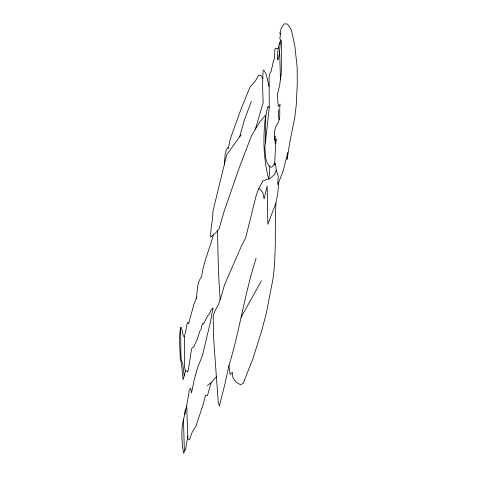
<?xml version="1.0" encoding="UTF-8"?>
<svg xmlns="http://www.w3.org/2000/svg" width="477" height="477" viewBox="0 0 477 477"><rect width="100%" height="100%" fill="white"/><g stroke="black" fill="none" stroke-linecap="round" stroke-linejoin="round"><path stroke-width="0.72" d="M184.331 336.404L184.599 367.624L185.475 371.005L183.079 379.829C182.19 372.662 182.131 365.471 180.252 358.525C180.133 348.353 178.607 337.656 180.622 327.723L181.093 327.377L182.029 329.744L183.311 336.148L184.331 336.404L185.678 331.771L186.906 324.515L187.765 322.208L188.653 323.621L193.978 303.992L196.876 297.099M274.806 163.045L272.611 166.33L270.99 167.355C264.693 163.033 265.695 154.572 264.836 147.876L269.249 107.677L269.1 76.558L270.012 73.005L271.252 70.984L272.021 66.959L272.564 66.381L272.939 62.731L274.418 58.534L274.859 49.334L275.414 48.177L277.608 48.487L278.479 47.628M265.456 142.259C265.868 130.197 264.157 117.765 268.08 106.21L269.249 107.677M180.622 327.723L180.932 356.265L181.242 359.67L182.786 363.826L184.182 375.93M278.622 182.703L277.602 184.516L278.288 176.407L276.272 170.17L275.438 163.426L274.71 165.096C274.937 156.331 275.444 147.715 276.105 138.986L275.265 143.672L274.996 136.052L274.436 140.083C274.168 134.866 274.078 129.309 276.839 124.658C281.519 118.904 278.824 110.801 280.16 104.093L278.246 106.371L277.328 94.947L279.641 85.335L281.269 73.273L281.645 41.338L279.766 38.673L280.858 32.955L279.701 33.795L281.382 27.863L284.316 23.85L287.5 24.047L291.298 29.705L294.738 45.22L297.147 67.168L297.278 83.761L296.259 104.934L294.75 117.7L289.646 143.07L287.142 159.276L287.726 152.64L283.338 170.313L278.622 182.703L277.888 192.708L275.891 203.095L275.354 219.629L275.312 244.659L274.549 265.099L273.088 278.371L266.19 313.8L261.784 330.549L252.798 359.103L243.133 383.401L240.515 384.712L235.847 382.017L232.8 377.277L232.394 372.167L230.093 374.445L228.93 365.698C239.752 330.382 244.623 293.593 256.083 258.427M184.778 414.406L185.016 411.007L185.75 409.278M224.339 164.231L225.168 154.143L226.164 150.303L227.648 147.548L228.286 148.681L230.194 139.129L240.796 109.805L249.96 87.154L255.267 81.197L258.588 75.288L261.032 75.67L262.809 78.526M278.461 109.835L278.359 116.734L278.878 119.196L279.325 119.274M183.478 419.593L184.36 450.467L184.098 452.804L183.502 453.15C181.916 442.298 180.807 430.26 183.478 419.593C185.947 409.838 187.884 400.078 189.226 390.049L190.639 388.212L191.51 392.899L194.228 379.65L197.675 367.469L202.391 355.669L210.244 322.804L213.064 307.939L211.019 309.853L209.558 313.908L207.829 315.691L203.339 324.104L202.498 323.43L201.437 326.62L201.085 329.512L199.863 331.05L197.156 339.505L193.668 346.928L191.975 348.031L191.456 349.498L188.504 369.126L187.664 372.126L186.757 370.724L185.475 371.005M196.214 298.507C197.716 291.304 196.542 282.76 201.634 276.803C203.303 262.29 209.779 249.048 213.249 234.958M187.807 436.151L185.607 449.4L185.064 450.401L184.36 450.467M228.93 365.698L224.721 384.879L219.325 405.999L218.21 401.861L214.197 346.606L213.469 334.335L213.195 315.744L215.091 310.658L218.269 304.994L220.946 297.433L224.518 284.864L241.857 245.106L245.601 238.101L256.185 195.487L258.737 188.6L262.934 180.95L266.685 179.424L269.642 178.899L274.692 174.397L276.272 170.17M279.999 43.341L279.778 42.381C277.751 47.843 277.548 53.979 277.447 59.78L277.936 59.774C280.249 53.442 279.319 46.597 280.852 40.217M239.681 136.75L244.457 119.775L251.337 101.422M216.498 376.556L211.233 382.596L207.435 395.588L205.521 395.29L203.095 404.633L196.017 425.943L192.273 431.971L189.631 439.55L187.872 438.965L186.734 406.022M255.261 129.458L263.173 102.788L262.577 85.723L263.048 71.329L263.698 69.97L266.19 74.215L269.106 86.48M275.891 203.095L267.812 224.321L267.174 186.024L264.097 198.933L262.91 192.851L260.889 190.09L258.737 188.6M241.1 317.277L261.468 280.703M241.129 134.788L226.754 154.649L212.82 211.722C213.07 220.35 210.214 228.495 210.751 237.099L215.819 232.752L219.164 228.561L224.077 211.466L239.728 166.395L251.522 135.659L259.876 121.814L265.677 115.058C262.899 136.333 263.149 158.239 268.724 179.06L269.618 174.069L269.237 165.901M207.364 385.583L211.233 382.596M220.135 299.717L218.418 271.395L217.476 230.677M279.629 51.433L280.452 79.319"/></g></svg>
